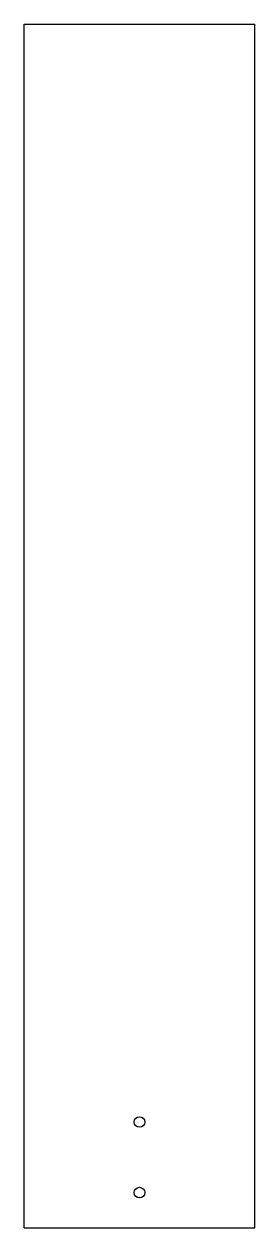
# Model space of a CAD drawing. Header units: millimetres. Extents: x -65 to 65, y -682 to 0.
import ezdxf

# ---------------------------------------------------------------- set-up
doc = ezdxf.new("R2010")
doc.units = ezdxf.units.MM

msp = doc.modelspace()

# ---------------------------------------------------------------- linework, layer by layer
at = {"color": 7, "linetype": 'Continuous', "lineweight": 25}
for p, q in [((-65.44, -682), (-65.44, 0)), ((-65.44, 0), (65.44, 0)), ((65.44, -682), (65.44, 0)), ((-65.44, -682), (65.44, -682))]:
    msp.add_line(p, q, dxfattribs=at)
for centre in [(0, -622), (0, -662)]:
    msp.add_circle(centre, 3, dxfattribs=at)

doc.saveas('drawing.dxf')
